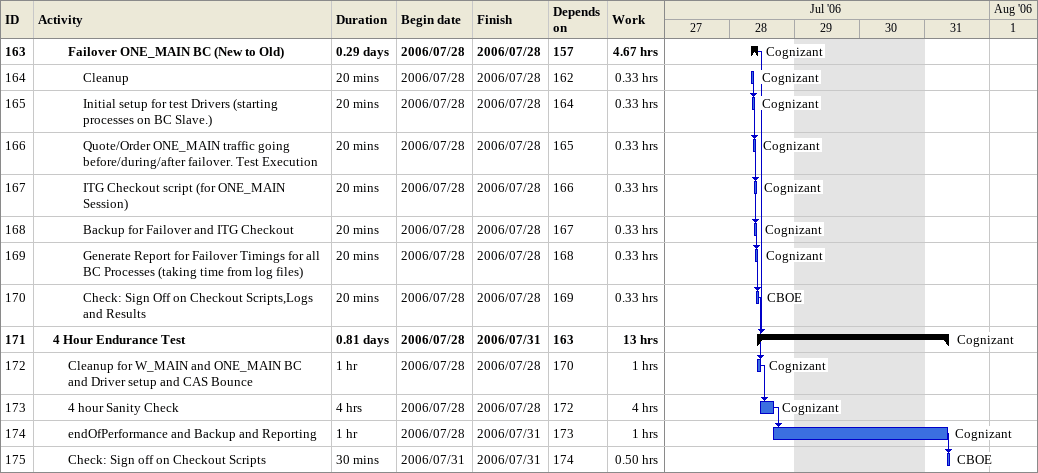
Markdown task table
| ID | Level | Task | Duration | Start | Finish | Predecessors | Resources | Work (h) |
|---|---|---|---|---|---|---|---|---|
| 163 | 3 | **Failover ONE_MAIN BC (New to Old)** | 0.29d | 2006-07-28 | 2006-07-28 | 157 | Cognizant | 4.67 |
| 164 | 4 | Cleanup | 20min | 2006-07-28 | 2006-07-28 | 162 | Cognizant | 0.33 |
| 165 | 4 | Initial setup for test Drivers (starting processes on BC Slave.) | 20min | 2006-07-28 | 2006-07-28 | 164 | Cognizant | 0.33 |
| 166 | 4 | Quote/Order ONE_MAIN traffic going before/during/after failover. Test Execution | 20min | 2006-07-28 | 2006-07-28 | 165 | Cognizant | 0.33 |
| 167 | 4 | ITG Checkout script (for ONE_MAIN Session) | 20min | 2006-07-28 | 2006-07-28 | 166 | Cognizant | 0.33 |
| 168 | 4 | Backup for Failover and ITG Checkout | 20min | 2006-07-28 | 2006-07-28 | 167 | Cognizant | 0.33 |
| 169 | 4 | Generate Report for Failover Timings for all BC Processes (taking time from log files) | 20min | 2006-07-28 | 2006-07-28 | 168 | Cognizant | 0.33 |
| 170 | 4 | Check: Sign Off on Checkout Scripts,Logs and Results | 20min | 2006-07-28 | 2006-07-28 | 169 | CBOE | 0.33 |
| 171 | 2 | **4 Hour Endurance Test** | 0.81d | 2006-07-28 | 2006-07-31 | 163 | Cognizant | 13 |
| 172 | 3 | Cleanup for W_MAIN and ONE_MAIN BC and Driver setup and CAS Bounce | 1h | 2006-07-28 | 2006-07-28 | 170 | Cognizant | 1 |
| 173 | 3 | 4 hour Sanity Check | 4h | 2006-07-28 | 2006-07-28 | 172 | Cognizant | 4 |
| 174 | 3 | endOfPerformance and Backup and Reporting | 1h | 2006-07-28 | 2006-07-31 | 173 | Cognizant | 1 |
| 175 | 3 | Check: Sign off on Checkout Scripts | 30min | 2006-07-31 | 2006-07-31 | 174 | CBOE | 0.50 |
